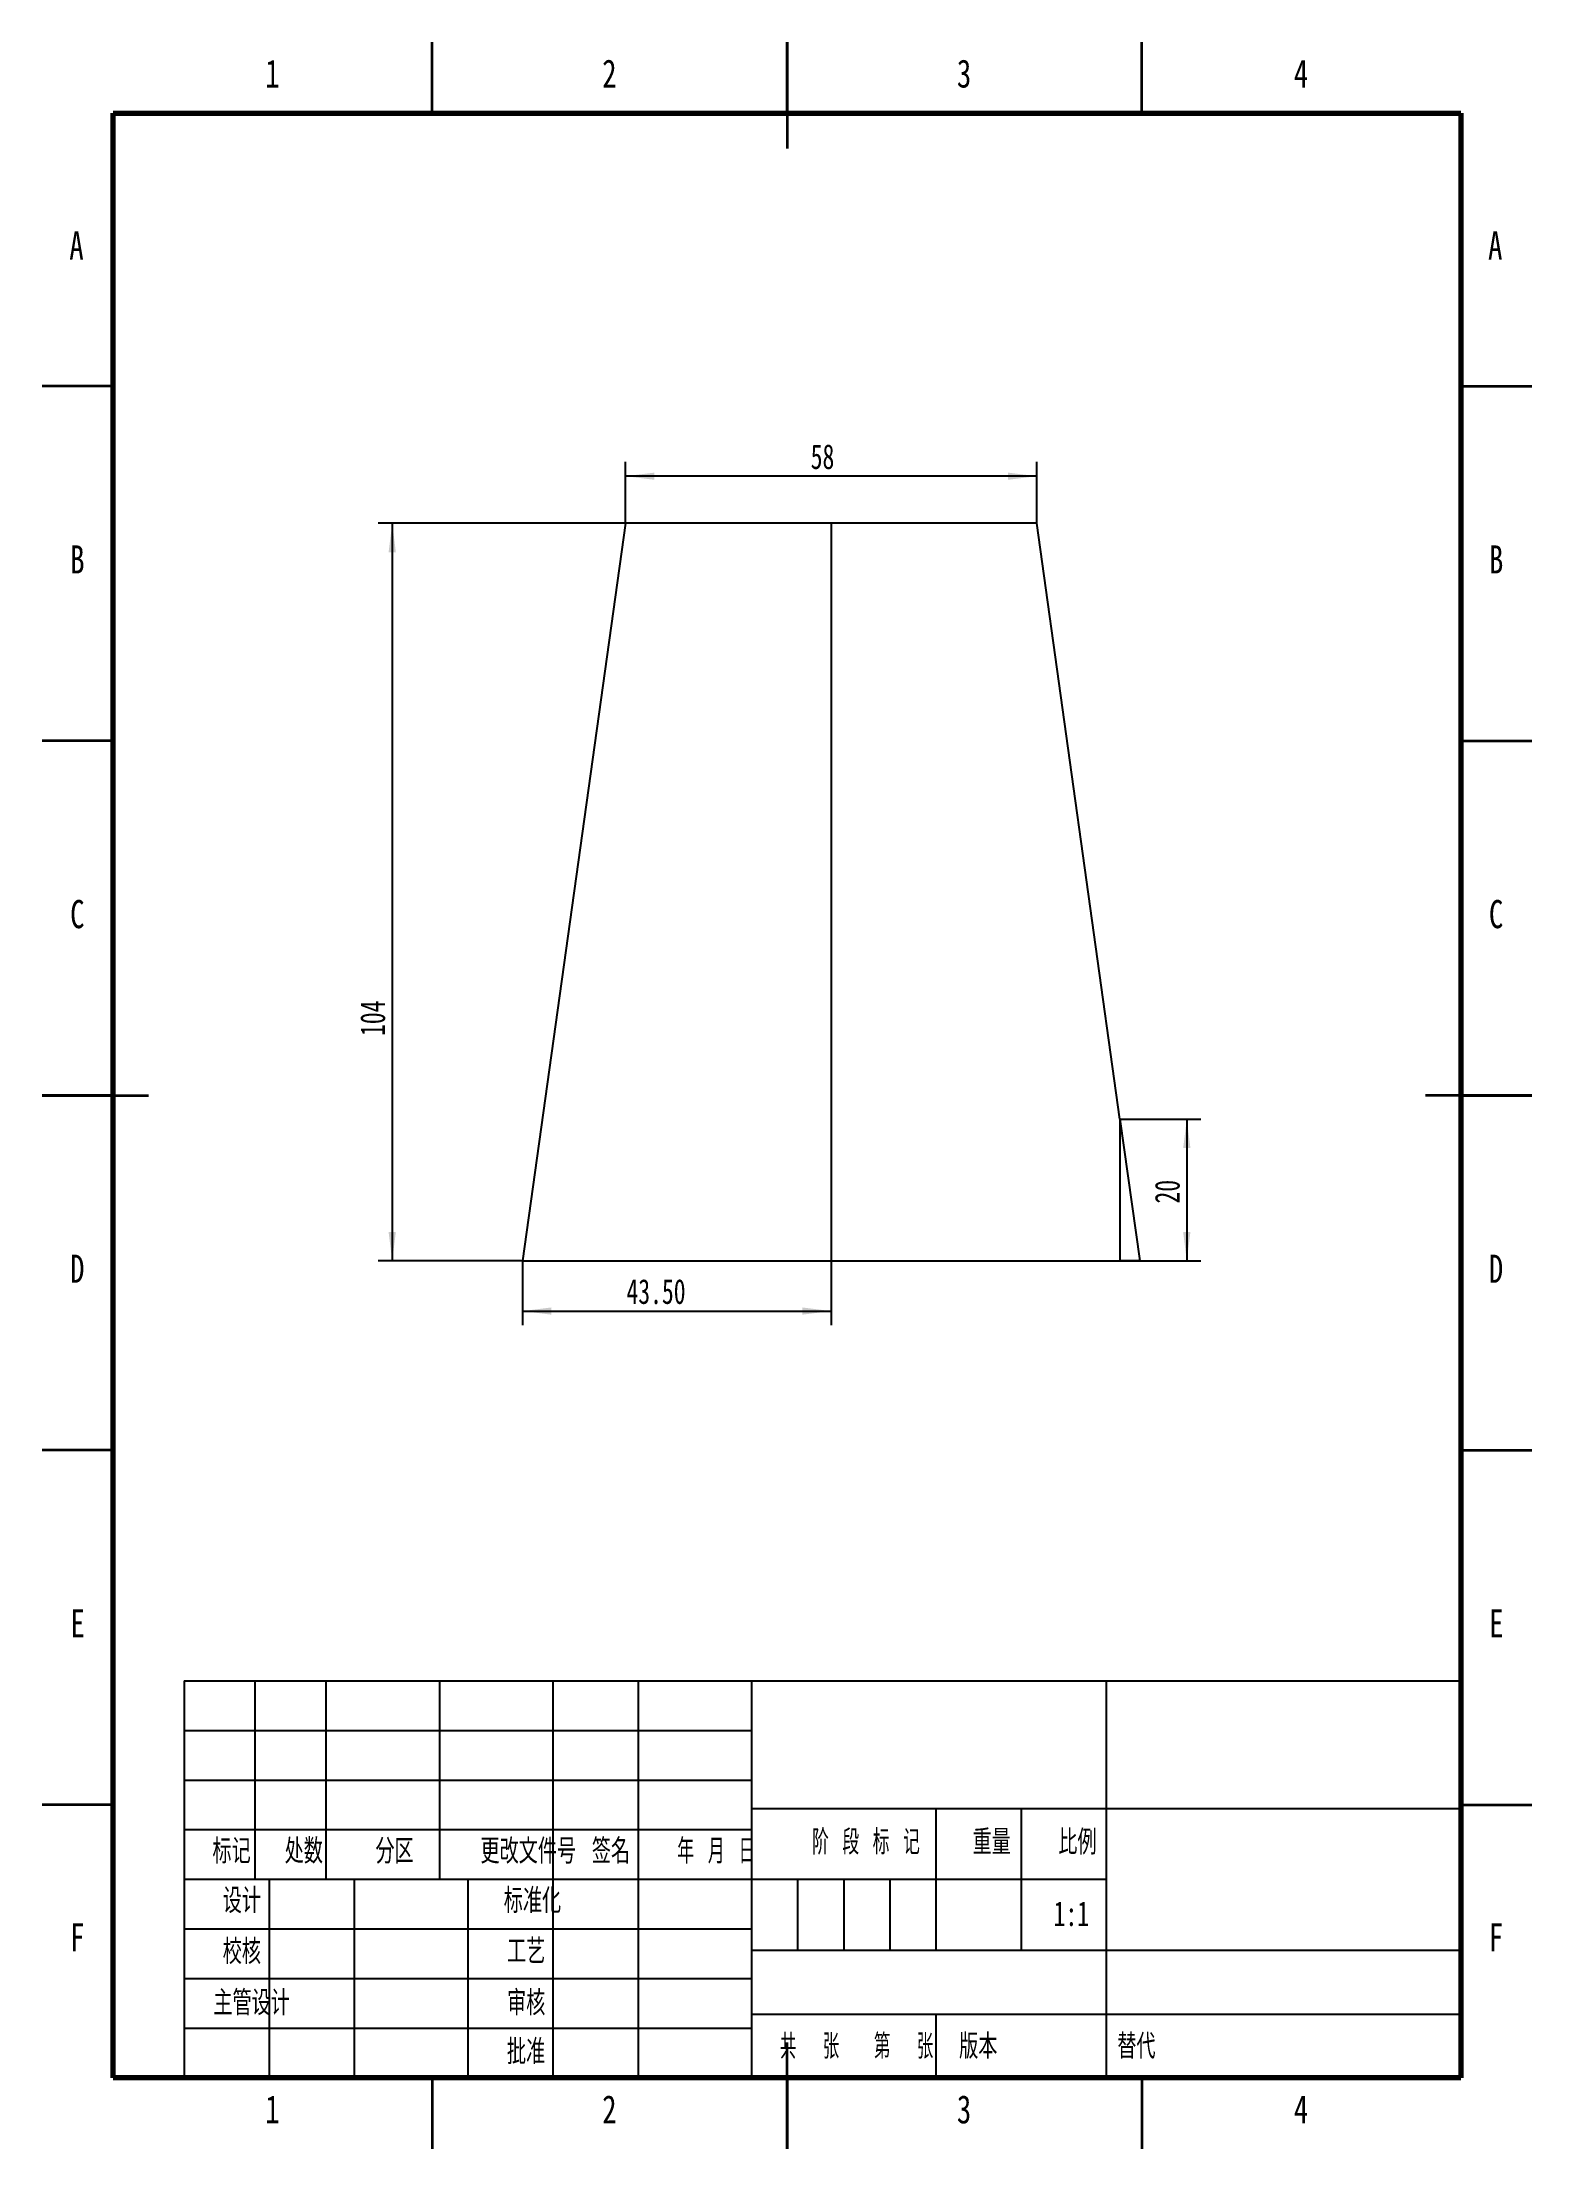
# Model space of a CAD drawing. Header units: millimetres. Extents: x 0 to 210, y 0 to 297.
import ezdxf

# ---------------------------------------------------------------- set-up
doc = ezdxf.new("R2010")
doc.units = ezdxf.units.MM
for name, color, linetype in [('10', 7, 'Continuous'), ('5', 7, 'Continuous'), ('SLD-0', 7, 'Continuous')]:
    doc.layers.add(name, color=color, linetype=linetype)
doc.styles.add('SLDTEXTSTYLE0', font='TXT', dxfattribs={"width": 0.7})
doc.styles.add('SLDTEXTSTYLE1', font='TXT', dxfattribs={"width": 0.7, "bigfont": 'bigfont'})
doc.styles.add('SLDTEXTSTYLE2', font='TXT', dxfattribs={"width": 0.6, "bigfont": 'bigfont'})
doc.styles.add('SLDTEXTSTYLE3', font='TXT', dxfattribs={"width": 0.614286, "bigfont": 'bigfont'})
doc.styles.add('SLDTEXTSTYLE4', font='TXT', dxfattribs={"width": 0.62, "bigfont": 'bigfont'})
doc.styles.add('SLDTEXTSTYLE5', font='TXT', dxfattribs={"width": 0.75})
doc.dimstyles.new('SLDDIMSTYLE0', dxfattribs={"dimtxt": 3.5, "dimasz": 4.08, "dimexe": 0, "dimexo": 0.0625, "dimgap": 0.875, "dimtad": 2, "dimrnd": 1e-09, "dimzin": 4, "dimdsep": 46, "dimtxsty": 'SLDTEXTSTYLE0', "dimsah": 1, "dimcen": 0.09, "dimadec": 0, "dimazin": 1, "dimtfac": 1, "dimtofl": 0, "dimtmove": 0, "dimatfit": 3, "dimfxl": 1, "dimfrac": 2, "dimtolj": 1, "dimtzin": 12, "dimarcsym": 0})
doc.dimstyles.new('SLDDIMSTYLE1', dxfattribs={"dimtxt": 3.5, "dimasz": 4.08, "dimexe": 0, "dimexo": 0.0625, "dimgap": 0.875, "dimtad": 2, "dimrnd": 1e-09, "dimzin": 12, "dimdsep": 46, "dimtxsty": 'SLDTEXTSTYLE0', "dimsah": 1, "dimcen": 0.09, "dimadec": 0, "dimazin": 3, "dimtfac": 1, "dimtofl": 0, "dimtmove": 0, "dimatfit": 3, "dimfxl": 1, "dimfrac": 2, "dimtolj": 1, "dimtzin": 12, "dimarcsym": 0})

# ---------------------------------------------------------------- blocks, each defined once
blk = doc.blocks.new('_D')
at = {"layer": '10'}
for p, q in [((67.72, 125.17), (67.72, 116.11)), ((111.22, 125.17), (111.22, 116.11)), ((67.72, 118.11), (111.22, 118.11))]:
    blk.add_line(p, q, dxfattribs=at)
for points in [[(67.72, 118.11), (71.8, 117.6), (71.8, 118.62)], [(111.22, 118.11), (107.14, 118.62), (107.14, 117.6)]]:
    blk.add_solid(points, dxfattribs=at)
at = {"layer": '10', "insert": (82.37, 122.62), "char_height": 3.5, "attachment_point": 1, "style": 'SLDTEXTSTYLE0'}
blk.add_mtext('43.50', dxfattribs=at)
blk = doc.blocks.new('_D_1')
at = {"layer": '10'}
for p, q in [((82.22, 229.17), (47.35, 229.17)), ((49.35, 229.17), (49.35, 125.17)), ((67.72, 125.17), (47.35, 125.17))]:
    blk.add_line(p, q, dxfattribs=at)
for points in [[(49.35, 229.17), (48.84, 225.09), (49.86, 225.09)], [(49.35, 125.17), (49.86, 129.25), (48.84, 129.25)]]:
    blk.add_solid(points, dxfattribs=at)
at = {"layer": '10', "insert": (44.84, 156.89), "char_height": 3.5, "attachment_point": 1, "rotation": 90, "style": 'SLDTEXTSTYLE0'}
blk.add_mtext('104', dxfattribs=at)
blk = doc.blocks.new('_D_2')
at = {"layer": '10'}
for p, q in [((82.22, 229.17), (82.22, 237.81)), ((140.22, 229.17), (140.22, 237.81)), ((140.22, 235.81), (82.22, 235.81))]:
    blk.add_line(p, q, dxfattribs=at)
for points in [[(82.22, 235.81), (86.3, 235.3), (86.3, 236.31)], [(140.22, 235.81), (136.14, 236.31), (136.14, 235.3)]]:
    blk.add_solid(points, dxfattribs=at)
at = {"layer": '10', "insert": (108.34, 240.32), "char_height": 3.5, "attachment_point": 1, "style": 'SLDTEXTSTYLE0'}
blk.add_mtext('58', dxfattribs=at)
blk = doc.blocks.new('_D_3')
at = {"layer": '10'}
for p, q in [((151.94, 145.17), (163.36, 145.17)), ((161.36, 145.17), (161.36, 125.17)), ((151.94, 125.17), (163.36, 125.17))]:
    blk.add_line(p, q, dxfattribs=at)
for points in [[(161.36, 145.17), (160.85, 141.09), (161.87, 141.09)], [(161.36, 125.17), (161.87, 129.25), (160.85, 129.25)]]:
    blk.add_solid(points, dxfattribs=at)
at = {"layer": '10', "insert": (156.85, 133.27), "char_height": 3.5, "attachment_point": 1, "rotation": 90, "style": 'SLDTEXTSTYLE0'}
blk.add_mtext('20', dxfattribs=at)

msp = doc.modelspace()

# ---------------------------------------------------------------- linework, layer by layer
at = {"color": 7, "linetype": 'Continuous', "lineweight": 35}
for p, q in [((55, 287), (55, 297)), ((105, 297.001), (105, 281.999)), ((105, 287), (105, 297)), ((155, 287), (155, 297)), ((10, 248.5), (0, 248.5)), ((200, 248.5), (210, 248.5)), ((10, 198.5), (0, 198.5)), ((200, 198.5), (210, 198.5)), ((-0.001, 148.5), (15.001, 148.5)), ((10, 148.5), (0, 148.5)), ((210.001, 148.5), (194.999, 148.5)), ((200, 148.5), (210, 148.5)), ((10, 98.5), (0, 98.5)), ((200, 98.5), (210, 98.5)), ((10, 48.5), (0, 48.5)), ((200, 48.5), (210, 48.5)), ((105, -0.001), (105, 15.001)), ((55, 10), (55, 0)), ((105, 10), (105, 0)), ((155, 10), (155, 0))]:
    msp.add_line(p, q, dxfattribs=at)
at = {"color": 7, "linetype": 'Continuous', "lineweight": 70}
for p, q in [((10, 10), (10, 287)), ((10, 287), (200, 287)), ((200, 287), (200, 10)), ((200, 10), (10, 10))]:
    msp.add_line(p, q, dxfattribs=at)
at = {"color": 7, "linetype": 'Continuous', "lineweight": 25}
for p, q in [((82.224, 229.173), (67.724, 125.173)), ((140.224, 229.173), (82.224, 229.173)), ((151.936, 145.173), (140.224, 229.173)), ((151.936, 145.173), (151.936, 125.173)), ((67.724, 125.173), (151.936, 125.173))]:
    msp.add_line(p, q, dxfattribs=at)
at = {"layer": '10'}
for p, q in [((111.224, 229.173), (111.224, 125.173)), ((151.936, 145.173), (154.724, 125.173)), ((154.724, 125.173), (151.936, 125.173))]:
    msp.add_line(p, q, dxfattribs=at)
at = {"layer": '10', "color": 7, "lineweight": 25}
for p, q in [((30, 66), (30, 38)), ((40, 66), (40, 38)), ((56, 66), (56, 38)), ((72, 66), (72, 10)), ((84, 66), (84, 10)), ((100, 66), (100, 10)), ((150, 66), (150, 38)), ((100, 48), (200, 48)), ((125.986, 48), (125.986, 28)), ((138, 48), (138, 28)), ((20, 45), (100, 45)), ((20, 38), (150, 38)), ((32, 38), (32, 10)), ((44, 38), (44, 10)), ((60, 38), (60, 10)), ((150, 38), (150, 10)), ((20, 31), (100, 31)), ((100, 28), (200, 28)), ((20, 24), (100, 24)), ((100, 19), (200, 19)), ((20, 17), (100, 17))]:
    msp.add_line(p, q, dxfattribs=at)
at = {"layer": '10', "color": 7}
for p, q in [((20, 59), (100, 59)), ((20, 52), (100, 52))]:
    msp.add_line(p, q, dxfattribs=at)
at = {"layer": '5', "color": 7, "lineweight": 25}
for q in [(200, 66), (20, 10)]:
    msp.add_line((20, 66), q, dxfattribs=at)
at = {"layer": 'SLD-0'}
for p, q in [((106.5, 38), (106.5, 28)), ((113, 38), (113, 28)), ((119.5, 38), (119.5, 28))]:
    msp.add_line(p, q, dxfattribs=at)
at = {"layer": 'SLD-0', "lineweight": 25}
msp.add_line((125.986, 19), (125.986, 10), dxfattribs=at)

# ---------------------------------------------------------------- texts
at = {"color": 7, "linetype": 'Continuous', "lineweight": 0, "char_height": 3.969, "attachment_point": 2, "style": 'SLDTEXTSTYLE5'}
for s, insert in [('1', (32.46, 294.56)), ('2', (79.96, 294.56)), ('3', (129.96, 294.56)), ('4', (177.46, 294.56)), ('A', (4.84, 270.31)), ('A', (204.84, 270.31)), ('B', (4.971, 226.06)), ('B', (204.971, 226.06)), ('C', (4.959, 176.06)), ('C', (204.959, 176.06)), ('D', (4.953, 126.06)), ('D', (204.953, 126.06)), ('E', (5.008, 76.06)), ('E', (205.008, 76.06)), ('F', (4.958, 31.81)), ('F', (204.958, 31.81)), ('1', (32.46, 7.56)), ('2', (79.96, 7.56)), ('3', (129.96, 7.56)), ('4', (177.46, 7.56))]:
    msp.add_mtext(s, dxfattribs=dict(at, insert=insert))
at = {"layer": '10', "char_height": 3.5, "attachment_point": 2}
for s, insert, style in [('阶 段 标 记', (116.125, 44.994), 'SLDTEXTSTYLE3'), ('重量', (133.85, 44.994), 'SLDTEXTSTYLE1'), ('比例', (145.942, 44.994), 'SLDTEXTSTYLE1'), ('标记', (26.711, 43.717), 'SLDTEXTSTYLE1'), ('处数', (36.886, 43.717), 'SLDTEXTSTYLE1'), ('分区', (49.683, 43.717), 'SLDTEXTSTYLE1'), ('更改文件号', (68.529, 43.717), 'SLDTEXTSTYLE1'), ('签名', (80.187, 43.717), 'SLDTEXTSTYLE1'), ('年 月 日', (95.041, 43.717), 'SLDTEXTSTYLE4'), ('设计', (28.15, 36.734), 'SLDTEXTSTYLE1'), ('标准化', (69.121, 36.734), 'SLDTEXTSTYLE1'), ('1:1', (145.084, 34.905), 'SLDTEXTSTYLE0'), ('校核', (28.149, 29.556), 'SLDTEXTSTYLE1'), ('工艺', (68.235, 29.599), 'SLDTEXTSTYLE1'), ('主管设计', (29.531, 22.33), 'SLDTEXTSTYLE1'), ('审核', (68.234, 22.33), 'SLDTEXTSTYLE1'), ('批准', (68.217, 15.441), 'SLDTEXTSTYLE1'), ('共  张', (108.178, 16.201), 'SLDTEXTSTYLE2'), ('第  张', (121.442, 16.201), 'SLDTEXTSTYLE2'), ('版本', (131.961, 16.201), 'SLDTEXTSTYLE1')]:
    msp.add_mtext(s, dxfattribs=dict(at, insert=insert, style=style))
at = {"layer": 'SLD-0', "insert": (151.561, 16.201), "char_height": 3.5, "attachment_point": 1, "style": 'SLDTEXTSTYLE1'}
msp.add_mtext('替代', dxfattribs=at)

# ---------------------------------------------------------------- dimensions: what is measured, and where the dimension line sits
at = {"layer": '10'}
for base, p1, p2, dimstyle, picture, middle in [((82.224, 235.806), (140.224, 229.173), (82.224, 229.173), 'SLDDIMSTYLE1', '_D_2', (109.879, 235.806)), ((111.224, 118.112), (67.724, 125.173), (111.224, 125.173), 'SLDDIMSTYLE0', '_D', (86.206, 118.112))]:
    dim = msp.add_linear_dim(base=base, p1=p1, p2=p2, dimstyle=dimstyle, dxfattribs=at)
    dim.commit()
    dim.dimension.update_dxf_attribs({"geometry": picture, "text_midpoint": middle, "dimtype": 160})
for base, p1, p2, picture, middle in [((49.351, 125.173), (82.224, 229.173), (67.724, 125.173), '_D_1', (49.351, 159.194)), ((161.358, 125.173), (151.936, 145.173), (151.936, 125.173), '_D_3', (161.358, 134.805))]:
    dim = msp.add_linear_dim(base=base, p1=p1, p2=p2, angle=90, dimstyle='SLDDIMSTYLE1', dxfattribs=at)
    dim.commit()
    dim.dimension.update_dxf_attribs({"geometry": picture, "text_midpoint": middle, "dimtype": 160})

doc.saveas('drawing.dxf')
